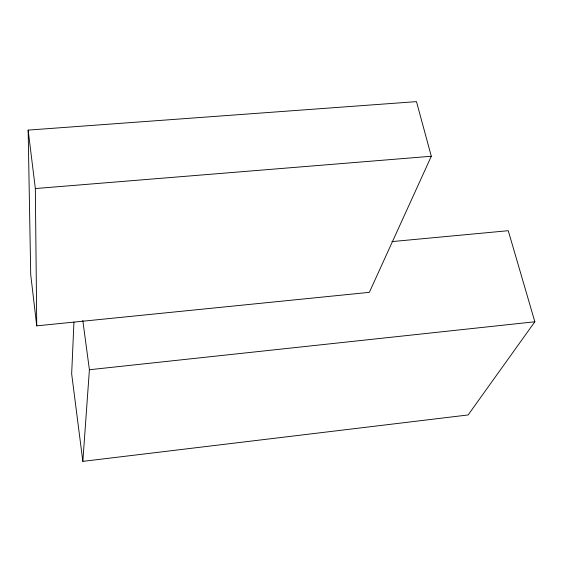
<?xml version="1.0" encoding="UTF-8"?>
<svg xmlns="http://www.w3.org/2000/svg" width="563" height="563" viewBox="0 0 563 563"><rect width="100%" height="100%" fill="white"/><g stroke="black" fill="none" stroke-linecap="round" stroke-linejoin="round"><path stroke-width="0.84" d="M73.95 322.078L71.663 373.874L82.838 461.371L468.113 414.959L534.85 321.769L508.248 230.703L391.925 241.597M82.838 461.371L89.404 369.736L82.803 320.446M431.307 156.254L369.349 292.338L36.743 325.85L30.712 274.561L28.15 130.102L416.472 101.629L431.307 156.254L35.342 188.549L36.743 325.85M89.404 369.736L534.85 321.769M28.15 130.102L35.342 188.549"/></g></svg>
